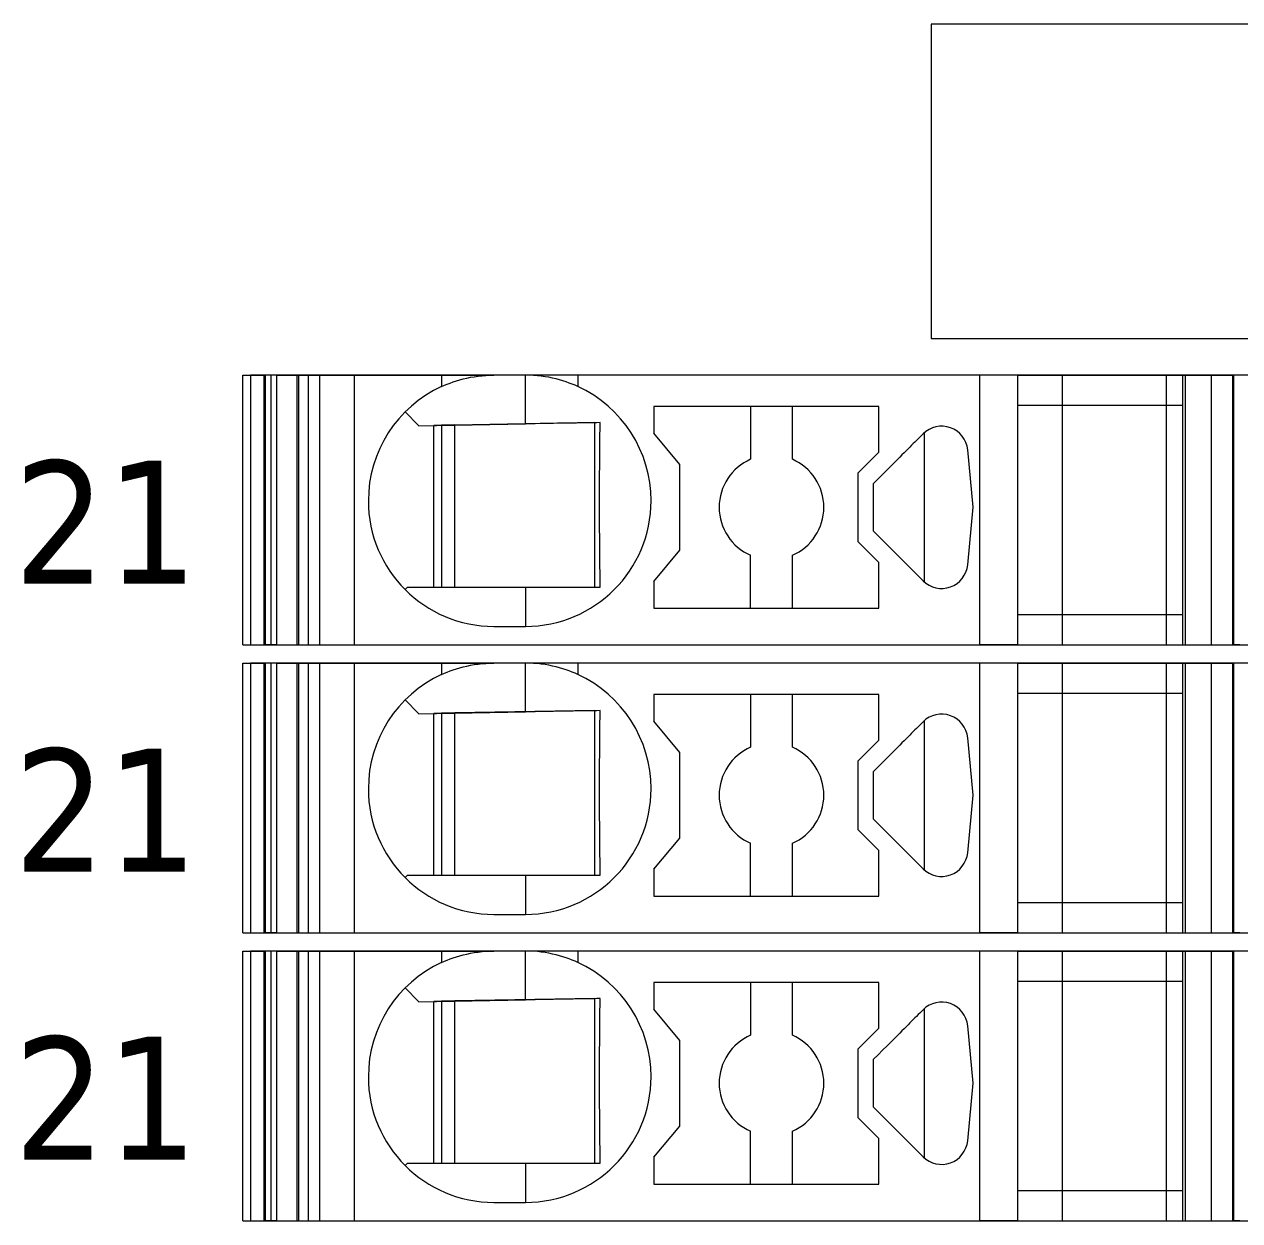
# Model space of a CAD drawing. Header units: millimetres. Extents: x 0 to 1680, y 0 to 1188.
# Drawn here: x 836.68 to 859.89, y 270.35 to 293.2 of the extents above; entities that cross this region are included whole.
import ezdxf
from ezdxf.enums import TextEntityAlignment as Align

# ---------------------------------------------------------------- set-up
doc = ezdxf.new("R2010")
doc.units = ezdxf.units.MM
for name, color, linetype, lineweight in [('EPLAN100', 7, 'Continuous', 13), ('EPLAN309', 5, 'Continuous', 5), ('EPLAN493', 5, 'Continuous', 5), ('MAIN-1', 7, 'Continuous', 5), ('MAIN-2', 7, 'Continuous', 5)]:
    doc.layers.add(name, color=color, linetype=linetype, lineweight=lineweight)
doc.styles.add('Tahoma', font='')
doc.styles.get('Tahoma').set_extended_font_data('Tahoma')

# ---------------------------------------------------------------- blocks, each defined once
blk = doc.blocks.new('EPLSYM_LibrarySPECIAL_Symbol12_Variant0_Placement8')
at = {"layer": 'EPLAN309', "lineweight": 13, "ltscale": 16}
blk.add_lwpolyline([(0, -5.15), (68.15, -5.15), (68.15, 0), (0, 0)], close=True, dxfattribs=at)
at = {"layer": 'EPLAN493', "color": 5, "style": 'Tahoma'}
blk.add_attdef('17_20450', text='', height=2.3478, dxfattribs=at).set_placement((0, -21.83478), align=Align.MIDDLE_RIGHT)
blk = doc.blocks.new('EPLSYM_LibrarySPECIAL_Symbol12_Variant0_Placement8_1')
at = {"layer": 'EPLAN309', "lineweight": 13, "ltscale": 16}
blk.add_lwpolyline([(0, -5.15), (68.15, -5.15), (68.15, 0), (0, 0)], close=True, dxfattribs=at)
at = {"layer": 'EPLAN493', "color": 5, "style": 'Tahoma'}
blk.add_attdef('17_20450', text='', height=2.3478, dxfattribs=at).set_placement((0, -21.83478), align=Align.MIDDLE_RIGHT)
blk = doc.blocks.new('EPLSYM_LibrarySPECIAL_Symbol12_Variant0_Placement8_2')
at = {"layer": 'EPLAN309', "lineweight": 13, "ltscale": 16}
blk.add_lwpolyline([(0, -5.15), (68.15, -5.15), (68.15, 0), (0, 0)], close=True, dxfattribs=at)
at = {"layer": 'EPLAN493', "color": 5, "style": 'Tahoma'}
blk.add_attdef('17_20450', text='', height=2.3478, dxfattribs=at).set_placement((0, -21.83478), align=Align.MIDDLE_RIGHT)

msp = doc.modelspace()

# ---------------------------------------------------------------- linework, layer by layer
at = {"layer": 'EPLAN100', "lineweight": 0, "ltscale": 6}
msp.add_lwpolyline([(854, 287.2), (892, 287.2), (892, 293.2), (854, 293.2)], close=True, dxfattribs=at)
at = {"layer": 'MAIN-1'}
for p, q in [((840.85, 286.5), (841.284, 286.5)), ((840.85, 281.35), (840.85, 286.5)), ((841.393, 286.5), (841.284, 286.5)), ((841.284, 281.35), (841.284, 286.5)), ((841.501, 286.5), (841.393, 286.5)), ((841.393, 281.35), (841.393, 286.5)), ((841.501, 286.5), (844.65, 286.5)), ((841.501, 281.35), (841.501, 286.5)), ((844.65, 286.5), (845.65, 286.5)), ((844.65, 286.5), (844.65, 286.282)), ((845.272, 286.47), (845.346, 286.481)), ((845.346, 286.481), (845.421, 286.489)), ((845.421, 286.489), (845.497, 286.495)), ((845.497, 286.495), (845.573, 286.499)), ((845.573, 286.499), (845.65, 286.5)), ((846.25, 286.5), (845.65, 286.5)), ((846.327, 286.499), (846.25, 286.5)), ((847.25, 286.5), (846.25, 286.5)), ((846.25, 285.568), (846.25, 286.5)), ((846.403, 286.495), (846.327, 286.499)), ((846.479, 286.489), (846.403, 286.495)), ((846.554, 286.481), (846.479, 286.489)), ((846.628, 286.47), (846.554, 286.481)), ((854.932, 286.5), (847.25, 286.5)), ((847.25, 286.5), (847.25, 286.282)), ((855.65, 286.5), (854.932, 286.5)), ((854.932, 281.35), (854.932, 286.5)), ((855.65, 286.5), (858.8, 286.5)), ((855.65, 286.5), (855.65, 281.35)), ((858.8, 286.5), (859.35, 286.5)), ((858.8, 286.5), (858.8, 281.35)), ((859.35, 286.5), (859.784, 286.5)), ((859.35, 286.5), (859.35, 281.35)), ((859.893, 286.5), (859.784, 286.5)), ((859.784, 281.35), (859.784, 286.5)), ((844.65, 286.282), (844.702, 286.305)), ((844.702, 286.305), (844.756, 286.327)), ((844.756, 286.327), (844.813, 286.349)), ((844.813, 286.349), (844.872, 286.37)), ((844.872, 286.37), (844.933, 286.39)), ((844.933, 286.39), (844.997, 286.409)), ((844.997, 286.409), (845.063, 286.427)), ((845.063, 286.427), (845.131, 286.443)), ((845.131, 286.443), (845.201, 286.458)), ((845.201, 286.458), (845.272, 286.47)), ((846.699, 286.458), (846.628, 286.47)), ((846.769, 286.443), (846.699, 286.458)), ((846.837, 286.427), (846.769, 286.443)), ((846.903, 286.409), (846.837, 286.427)), ((846.967, 286.39), (846.903, 286.409)), ((847.028, 286.37), (846.967, 286.39)), ((847.087, 286.349), (847.028, 286.37)), ((847.144, 286.327), (847.087, 286.349)), ((847.198, 286.305), (847.144, 286.327)), ((847.25, 286.282), (847.198, 286.305)), ((843.953, 285.797), (844.217, 285.533)), ((848.7, 285.9), (848.7, 285.389)), ((853, 285.9), (848.7, 285.9)), ((850.55, 285.9), (850.55, 284.892)), ((851.35, 284.892), (851.35, 285.9)), ((853, 285.029), (853, 285.9)), ((855.65, 285.925), (858.8, 285.925)), ((844.217, 285.533), (846.25, 285.568)), ((844.9, 282.45), (844.9, 285.545)), ((846.345, 285.57), (846.25, 285.568)), ((846.438, 285.571), (846.345, 285.57)), ((846.53, 285.573), (846.438, 285.571)), ((846.618, 285.575), (846.53, 285.573)), ((846.703, 285.576), (846.618, 285.575)), ((846.786, 285.577), (846.703, 285.576)), ((846.865, 285.579), (846.786, 285.577)), ((846.943, 285.58), (846.865, 285.579)), ((847.017, 285.581), (846.943, 285.58)), ((847.09, 285.582), (847.017, 285.581)), ((847.16, 285.584), (847.09, 285.582)), ((847.229, 285.585), (847.16, 285.584)), ((847.297, 285.586), (847.229, 285.585)), ((847.363, 285.587), (847.297, 285.586)), ((847.428, 285.588), (847.363, 285.587)), ((847.491, 285.589), (847.428, 285.588)), ((847.554, 285.59), (847.491, 285.589)), ((847.615, 285.591), (847.554, 285.59)), ((847.579, 282.45), (847.579, 285.591)), ((847.676, 285.592), (847.615, 285.591)), ((847.676, 285.522), (847.676, 285.592)), ((844.5, 282.45), (844.5, 285.538)), ((844.65, 285.54), (844.65, 282.45)), ((847.673, 285.303), (847.674, 285.377)), ((847.674, 285.377), (847.675, 285.45)), ((847.675, 285.45), (847.676, 285.522)), ((849.2, 284.793), (848.7, 285.389)), ((853.784, 285.316), (853.752, 285.285)), ((853.815, 285.347), (853.784, 285.316)), ((853.846, 285.379), (853.815, 285.347)), ((853.867, 285.398), (853.867, 282.552)), ((847.671, 285.07), (847.672, 285.149)), ((847.672, 285.149), (847.673, 285.227)), ((847.673, 285.227), (847.673, 285.303)), ((853.558, 285.09), (853.521, 285.053)), ((853.594, 285.126), (853.558, 285.09)), ((853.627, 285.159), (853.594, 285.126)), ((853.658, 285.191), (853.627, 285.159)), ((853.69, 285.222), (853.658, 285.191)), ((853.721, 285.253), (853.69, 285.222)), ((853.752, 285.285), (853.721, 285.253)), ((847.669, 284.817), (847.67, 284.904)), ((847.67, 284.988), (847.671, 285.07)), ((847.67, 284.904), (847.67, 284.988)), ((852.6, 284.629), (853, 285.029)), ((853.323, 284.856), (853.242, 284.774)), ((853.402, 284.934), (853.323, 284.856)), ((853.443, 284.975), (853.402, 284.934)), ((853.483, 285.015), (853.443, 284.975)), ((853.521, 285.053), (853.483, 285.015)), ((854.802, 283.975), (854.698, 285.072)), ((847.668, 284.632), (847.669, 284.726)), ((847.668, 284.534), (847.668, 284.632)), ((847.669, 284.726), (847.669, 284.817)), ((849.2, 283.157), (849.2, 284.793)), ((852.6, 284.629), (852.6, 283.321)), ((853.158, 284.69), (853.072, 284.604)), ((853.242, 284.774), (853.158, 284.69)), ((847.667, 284.431), (847.668, 284.534)), ((847.667, 284.324), (847.667, 284.431)), ((852.986, 284.518), (852.9, 284.432)), ((852.9, 284.302), (852.9, 284.432)), ((853.072, 284.604), (852.986, 284.518)), ((847.667, 284.213), (847.667, 284.324)), ((847.667, 284.1), (847.667, 284.213)), ((852.9, 284.171), (852.9, 284.302)), ((852.9, 284.04), (852.9, 284.171)), ((847.667, 283.979), (847.667, 284.1)), ((847.667, 283.861), (847.667, 283.979)), ((852.9, 283.91), (852.9, 284.04)), ((854.698, 282.878), (854.802, 283.975)), ((847.667, 283.747), (847.667, 283.861)), ((847.668, 283.638), (847.667, 283.747)), ((852.9, 283.779), (852.9, 283.91)), ((852.9, 283.648), (852.9, 283.779)), ((847.668, 283.534), (847.668, 283.638)), ((847.669, 283.434), (847.668, 283.534)), ((852.9, 283.518), (852.9, 283.648)), ((852.9, 283.518), (853.846, 282.571)), ((847.669, 283.339), (847.669, 283.434)), ((847.67, 283.248), (847.669, 283.339)), ((847.671, 283.159), (847.67, 283.248)), ((853, 282.921), (852.6, 283.321)), ((847.672, 283.073), (847.671, 283.159)), ((847.672, 282.99), (847.672, 283.073)), ((847.673, 282.908), (847.672, 282.99)), ((848.7, 282.561), (849.2, 283.157)), ((850.55, 282.05), (850.55, 283.058)), ((851.35, 282.05), (851.35, 283.058)), ((847.674, 282.829), (847.673, 282.908)), ((847.675, 282.75), (847.674, 282.829)), ((853, 282.05), (853, 282.921)), ((847.676, 282.674), (847.675, 282.75)), ((847.676, 282.598), (847.676, 282.674)), ((847.677, 282.524), (847.676, 282.598)), ((848.7, 282.561), (848.7, 282.05)), ((844, 282.45), (843.953, 282.403)), ((844, 282.45), (846.25, 282.45)), ((846.25, 282.45), (846.342, 282.45)), ((846.25, 282.45), (846.25, 281.7)), ((846.342, 282.45), (846.433, 282.45)), ((846.433, 282.45), (846.523, 282.45)), ((846.523, 282.45), (846.61, 282.45)), ((846.61, 282.45), (846.695, 282.45)), ((846.695, 282.45), (846.778, 282.45)), ((846.778, 282.45), (846.858, 282.45)), ((846.858, 282.45), (846.936, 282.45)), ((846.936, 282.45), (847.011, 282.45)), ((847.011, 282.45), (847.085, 282.45)), ((847.085, 282.45), (847.157, 282.45)), ((847.157, 282.45), (847.226, 282.45)), ((847.226, 282.45), (847.295, 282.45)), ((847.295, 282.45), (847.361, 282.45)), ((847.361, 282.45), (847.427, 282.45)), ((847.427, 282.45), (847.491, 282.45)), ((847.491, 282.45), (847.555, 282.45)), ((847.555, 282.45), (847.617, 282.45)), ((847.617, 282.45), (847.678, 282.45)), ((847.678, 282.45), (847.677, 282.524)), ((848.7, 282.05), (853, 282.05)), ((855.65, 281.925), (858.8, 281.925)), ((845.65, 281.7), (846.25, 281.7)), ((840.85, 281.35), (841.284, 281.35)), ((841.393, 281.35), (841.284, 281.35)), ((841.501, 281.35), (841.393, 281.35)), ((841.501, 281.35), (854.932, 281.35)), ((855.65, 281.35), (854.932, 281.35)), ((855.65, 281.35), (858.8, 281.35)), ((858.8, 281.35), (859.35, 281.35)), ((859.35, 281.35), (859.784, 281.35)), ((859.893, 281.35), (859.784, 281.35)), ((840.85, 281), (841.284, 281)), ((840.85, 275.85), (840.85, 281)), ((841.393, 281), (841.284, 281)), ((841.284, 275.85), (841.284, 281)), ((841.501, 281), (841.393, 281)), ((841.393, 275.85), (841.393, 281)), ((841.501, 281), (844.65, 281)), ((841.501, 275.85), (841.501, 281)), ((844.65, 281), (845.65, 281)), ((844.65, 281), (844.65, 280.782)), ((844.933, 280.89), (844.997, 280.909)), ((844.997, 280.909), (845.063, 280.927)), ((845.063, 280.927), (845.131, 280.943)), ((845.131, 280.943), (845.201, 280.958)), ((845.201, 280.958), (845.272, 280.97)), ((845.272, 280.97), (845.346, 280.981)), ((845.346, 280.981), (845.421, 280.989)), ((845.421, 280.989), (845.497, 280.995)), ((845.497, 280.995), (845.573, 280.999)), ((845.573, 280.999), (845.65, 281)), ((846.25, 281), (845.65, 281)), ((846.327, 280.999), (846.25, 281)), ((847.25, 281), (846.25, 281)), ((846.25, 280.068), (846.25, 281)), ((846.403, 280.995), (846.327, 280.999)), ((846.479, 280.989), (846.403, 280.995)), ((846.554, 280.981), (846.479, 280.989)), ((846.628, 280.97), (846.554, 280.981)), ((846.699, 280.958), (846.628, 280.97)), ((846.769, 280.943), (846.699, 280.958)), ((846.837, 280.927), (846.769, 280.943)), ((846.903, 280.909), (846.837, 280.927)), ((846.967, 280.89), (846.903, 280.909)), ((854.932, 281), (847.25, 281)), ((847.25, 281), (847.25, 280.782)), ((855.65, 281), (854.932, 281)), ((854.932, 275.85), (854.932, 281)), ((855.65, 281), (858.8, 281)), ((855.65, 281), (855.65, 275.85)), ((858.8, 281), (859.35, 281)), ((858.8, 281), (858.8, 275.85)), ((859.35, 281), (859.784, 281)), ((859.35, 281), (859.35, 275.85)), ((859.893, 281), (859.784, 281)), ((859.784, 275.85), (859.784, 281)), ((844.65, 280.782), (844.702, 280.805)), ((844.702, 280.805), (844.756, 280.827)), ((844.756, 280.827), (844.813, 280.849)), ((844.813, 280.849), (844.872, 280.87)), ((844.872, 280.87), (844.933, 280.89)), ((847.028, 280.87), (846.967, 280.89)), ((847.087, 280.849), (847.028, 280.87)), ((847.144, 280.827), (847.087, 280.849)), ((847.198, 280.805), (847.144, 280.827)), ((847.25, 280.782), (847.198, 280.805)), ((843.953, 280.297), (844.217, 280.033)), ((848.7, 280.4), (848.7, 279.889)), ((853, 280.4), (848.7, 280.4)), ((850.55, 280.4), (850.55, 279.392)), ((851.35, 279.392), (851.35, 280.4)), ((853, 279.529), (853, 280.4)), ((855.65, 280.425), (858.8, 280.425)), ((844.217, 280.033), (846.25, 280.068)), ((844.5, 276.95), (844.5, 280.038)), ((844.65, 280.04), (844.65, 276.95)), ((844.9, 276.95), (844.9, 280.045)), ((846.345, 280.07), (846.25, 280.068)), ((846.438, 280.071), (846.345, 280.07)), ((846.53, 280.073), (846.438, 280.071)), ((846.618, 280.075), (846.53, 280.073)), ((846.703, 280.076), (846.618, 280.075)), ((846.786, 280.077), (846.703, 280.076)), ((846.865, 280.079), (846.786, 280.077)), ((846.943, 280.08), (846.865, 280.079)), ((847.017, 280.081), (846.943, 280.08)), ((847.09, 280.082), (847.017, 280.081)), ((847.16, 280.084), (847.09, 280.082)), ((847.229, 280.085), (847.16, 280.084)), ((847.297, 280.086), (847.229, 280.085)), ((847.363, 280.087), (847.297, 280.086)), ((847.428, 280.088), (847.363, 280.087)), ((847.491, 280.089), (847.428, 280.088)), ((847.554, 280.09), (847.491, 280.089)), ((847.615, 280.091), (847.554, 280.09)), ((847.579, 276.95), (847.579, 280.091)), ((847.676, 280.092), (847.615, 280.091)), ((847.675, 279.95), (847.676, 280.022)), ((847.676, 280.022), (847.676, 280.092)), ((847.673, 279.803), (847.674, 279.877)), ((847.673, 279.727), (847.673, 279.803)), ((847.674, 279.877), (847.675, 279.95)), ((849.2, 279.293), (848.7, 279.889)), ((853.721, 279.753), (853.69, 279.722)), ((853.752, 279.785), (853.721, 279.753)), ((853.784, 279.816), (853.752, 279.785)), ((853.815, 279.847), (853.784, 279.816)), ((853.846, 279.879), (853.815, 279.847)), ((853.867, 279.898), (853.867, 277.052)), ((847.67, 279.488), (847.671, 279.57)), ((847.671, 279.57), (847.672, 279.649)), ((847.672, 279.649), (847.673, 279.727)), ((852.6, 279.129), (853, 279.529)), ((853.483, 279.515), (853.443, 279.475)), ((853.521, 279.553), (853.483, 279.515)), ((853.558, 279.59), (853.521, 279.553)), ((853.594, 279.626), (853.558, 279.59)), ((853.627, 279.659), (853.594, 279.626)), ((853.658, 279.691), (853.627, 279.659)), ((853.69, 279.722), (853.658, 279.691)), ((854.802, 278.475), (854.698, 279.572)), ((847.669, 279.317), (847.67, 279.404)), ((847.669, 279.226), (847.669, 279.317)), ((847.67, 279.404), (847.67, 279.488)), ((849.2, 277.657), (849.2, 279.293)), ((853.323, 279.356), (853.242, 279.274)), ((853.402, 279.434), (853.323, 279.356)), ((853.443, 279.475), (853.402, 279.434)), ((847.668, 279.132), (847.669, 279.226)), ((847.668, 279.034), (847.668, 279.132)), ((852.6, 279.129), (852.6, 277.821)), ((853.072, 279.104), (852.986, 279.018)), ((853.158, 279.19), (853.072, 279.104)), ((853.242, 279.274), (853.158, 279.19)), ((847.667, 278.931), (847.668, 279.034)), ((847.667, 278.824), (847.667, 278.931)), ((847.667, 278.713), (847.667, 278.824)), ((852.986, 279.018), (852.9, 278.932)), ((852.9, 278.802), (852.9, 278.932)), ((847.667, 278.6), (847.667, 278.713)), ((847.667, 278.479), (847.667, 278.6)), ((852.9, 278.671), (852.9, 278.802)), ((852.9, 278.54), (852.9, 278.671)), ((847.667, 278.361), (847.667, 278.479)), ((847.667, 278.247), (847.667, 278.361)), ((852.9, 278.41), (852.9, 278.54)), ((852.9, 278.279), (852.9, 278.41)), ((854.698, 277.378), (854.802, 278.475)), ((847.668, 278.138), (847.667, 278.247)), ((847.668, 278.034), (847.668, 278.138)), ((852.9, 278.148), (852.9, 278.279)), ((852.9, 278.018), (852.9, 278.148)), ((847.669, 277.934), (847.668, 278.034)), ((847.669, 277.839), (847.669, 277.934)), ((852.9, 278.018), (853.846, 277.071)), ((847.67, 277.748), (847.669, 277.839)), ((847.671, 277.659), (847.67, 277.748)), ((847.672, 277.573), (847.671, 277.659)), ((848.7, 277.061), (849.2, 277.657)), ((853, 277.421), (852.6, 277.821)), ((847.672, 277.49), (847.672, 277.573)), ((847.673, 277.408), (847.672, 277.49)), ((850.55, 276.55), (850.55, 277.558)), ((851.35, 276.55), (851.35, 277.558)), ((853, 276.55), (853, 277.421)), ((847.674, 277.329), (847.673, 277.408)), ((847.675, 277.25), (847.674, 277.329)), ((847.676, 277.174), (847.675, 277.25)), ((847.676, 277.098), (847.676, 277.174)), ((847.677, 277.024), (847.676, 277.098)), ((847.678, 276.95), (847.677, 277.024)), ((848.7, 277.061), (848.7, 276.55)), ((844, 276.95), (843.953, 276.903)), ((844, 276.95), (846.25, 276.95)), ((846.25, 276.95), (846.342, 276.95)), ((846.25, 276.95), (846.25, 276.2)), ((846.342, 276.95), (846.433, 276.95)), ((846.433, 276.95), (846.523, 276.95)), ((846.523, 276.95), (846.61, 276.95)), ((846.61, 276.95), (846.695, 276.95)), ((846.695, 276.95), (846.778, 276.95)), ((846.778, 276.95), (846.858, 276.95)), ((846.858, 276.95), (846.936, 276.95)), ((846.936, 276.95), (847.011, 276.95)), ((847.011, 276.95), (847.085, 276.95)), ((847.085, 276.95), (847.157, 276.95)), ((847.157, 276.95), (847.226, 276.95)), ((847.226, 276.95), (847.295, 276.95)), ((847.295, 276.95), (847.361, 276.95)), ((847.361, 276.95), (847.427, 276.95)), ((847.427, 276.95), (847.491, 276.95)), ((847.491, 276.95), (847.555, 276.95)), ((847.555, 276.95), (847.617, 276.95)), ((847.617, 276.95), (847.678, 276.95)), ((848.7, 276.55), (853, 276.55)), ((855.65, 276.425), (858.8, 276.425)), ((845.65, 276.2), (846.25, 276.2)), ((840.85, 275.85), (841.284, 275.85)), ((841.393, 275.85), (841.284, 275.85)), ((841.501, 275.85), (841.393, 275.85)), ((841.501, 275.85), (854.932, 275.85)), ((855.65, 275.85), (854.932, 275.85)), ((855.65, 275.85), (858.8, 275.85)), ((858.8, 275.85), (859.35, 275.85)), ((859.35, 275.85), (859.784, 275.85)), ((859.893, 275.85), (859.784, 275.85)), ((840.85, 275.5), (841.284, 275.5)), ((840.85, 270.35), (840.85, 275.5)), ((841.393, 275.5), (841.284, 275.5)), ((841.284, 270.35), (841.284, 275.5)), ((841.501, 275.5), (841.393, 275.5)), ((841.393, 270.35), (841.393, 275.5)), ((841.501, 275.5), (844.65, 275.5)), ((841.501, 270.35), (841.501, 275.5)), ((844.65, 275.5), (845.65, 275.5)), ((844.65, 275.5), (844.65, 275.282)), ((844.756, 275.327), (844.813, 275.349)), ((844.813, 275.349), (844.872, 275.37)), ((844.872, 275.37), (844.933, 275.39)), ((844.933, 275.39), (844.997, 275.409)), ((844.997, 275.409), (845.063, 275.427)), ((845.063, 275.427), (845.131, 275.443)), ((845.131, 275.443), (845.201, 275.458)), ((845.201, 275.458), (845.272, 275.47)), ((845.272, 275.47), (845.346, 275.481)), ((845.346, 275.481), (845.421, 275.489)), ((845.421, 275.489), (845.497, 275.495)), ((845.497, 275.495), (845.573, 275.499)), ((845.573, 275.499), (845.65, 275.5)), ((846.25, 275.5), (845.65, 275.5)), ((846.327, 275.499), (846.25, 275.5)), ((847.25, 275.5), (846.25, 275.5)), ((846.25, 274.568), (846.25, 275.5)), ((846.403, 275.495), (846.327, 275.499)), ((846.479, 275.489), (846.403, 275.495)), ((846.554, 275.481), (846.479, 275.489)), ((846.628, 275.47), (846.554, 275.481)), ((846.699, 275.458), (846.628, 275.47)), ((846.769, 275.443), (846.699, 275.458)), ((846.837, 275.427), (846.769, 275.443)), ((846.903, 275.409), (846.837, 275.427)), ((846.967, 275.39), (846.903, 275.409)), ((847.028, 275.37), (846.967, 275.39)), ((847.087, 275.349), (847.028, 275.37)), ((847.144, 275.327), (847.087, 275.349)), ((854.932, 275.5), (847.25, 275.5)), ((847.25, 275.5), (847.25, 275.282)), ((855.65, 275.5), (854.932, 275.5)), ((854.932, 270.35), (854.932, 275.5)), ((855.65, 275.5), (858.8, 275.5)), ((855.65, 275.5), (855.65, 270.35)), ((858.8, 275.5), (859.35, 275.5)), ((858.8, 275.5), (858.8, 270.35)), ((859.35, 275.5), (859.784, 275.5)), ((859.35, 275.5), (859.35, 270.35)), ((859.893, 275.5), (859.784, 275.5)), ((859.784, 270.35), (859.784, 275.5)), ((844.65, 275.282), (844.702, 275.305)), ((844.702, 275.305), (844.756, 275.327)), ((847.198, 275.305), (847.144, 275.327)), ((847.25, 275.282), (847.198, 275.305)), ((848.7, 274.9), (848.7, 274.389)), ((853, 274.9), (848.7, 274.9)), ((850.55, 274.9), (850.55, 273.892)), ((851.35, 273.892), (851.35, 274.9)), ((853, 274.029), (853, 274.9)), ((855.65, 274.925), (858.8, 274.925)), ((843.953, 274.797), (844.217, 274.533)), ((844.217, 274.533), (846.25, 274.568)), ((844.5, 271.45), (844.5, 274.538)), ((844.65, 274.54), (844.65, 271.45)), ((844.9, 271.45), (844.9, 274.545)), ((846.345, 274.57), (846.25, 274.568)), ((846.438, 274.571), (846.345, 274.57)), ((846.53, 274.573), (846.438, 274.571)), ((846.618, 274.575), (846.53, 274.573)), ((846.703, 274.576), (846.618, 274.575)), ((846.786, 274.577), (846.703, 274.576)), ((846.865, 274.579), (846.786, 274.577)), ((846.943, 274.58), (846.865, 274.579)), ((847.017, 274.581), (846.943, 274.58)), ((847.09, 274.582), (847.017, 274.581)), ((847.16, 274.584), (847.09, 274.582)), ((847.229, 274.585), (847.16, 274.584)), ((847.297, 274.586), (847.229, 274.585)), ((847.363, 274.587), (847.297, 274.586)), ((847.428, 274.588), (847.363, 274.587)), ((847.491, 274.589), (847.428, 274.588)), ((847.554, 274.59), (847.491, 274.589)), ((847.615, 274.591), (847.554, 274.59)), ((847.579, 271.45), (847.579, 274.591)), ((847.676, 274.592), (847.615, 274.591)), ((847.674, 274.377), (847.675, 274.45)), ((847.675, 274.45), (847.676, 274.522)), ((847.676, 274.522), (847.676, 274.592)), ((847.672, 274.149), (847.673, 274.227)), ((847.673, 274.303), (847.674, 274.377)), ((847.673, 274.227), (847.673, 274.303)), ((849.2, 273.793), (848.7, 274.389)), ((853.658, 274.191), (853.627, 274.159)), ((853.69, 274.222), (853.658, 274.191)), ((853.721, 274.253), (853.69, 274.222)), ((853.752, 274.285), (853.721, 274.253)), ((853.784, 274.316), (853.752, 274.285)), ((853.815, 274.347), (853.784, 274.316)), ((853.846, 274.379), (853.815, 274.347)), ((853.867, 274.398), (853.867, 271.552)), ((847.67, 273.988), (847.671, 274.07)), ((847.67, 273.904), (847.67, 273.988)), ((847.671, 274.07), (847.672, 274.149)), ((852.6, 273.629), (853, 274.029)), ((853.443, 273.975), (853.402, 273.934)), ((853.483, 274.015), (853.443, 273.975)), ((853.521, 274.053), (853.483, 274.015)), ((853.558, 274.09), (853.521, 274.053)), ((853.594, 274.126), (853.558, 274.09)), ((853.627, 274.159), (853.594, 274.126)), ((854.802, 272.975), (854.698, 274.072)), ((847.668, 273.632), (847.669, 273.726)), ((847.669, 273.817), (847.67, 273.904)), ((847.669, 273.726), (847.669, 273.817)), ((849.2, 272.157), (849.2, 273.793)), ((853.242, 273.774), (853.158, 273.69)), ((853.323, 273.856), (853.242, 273.774)), ((853.402, 273.934), (853.323, 273.856)), ((847.667, 273.431), (847.668, 273.534)), ((847.668, 273.534), (847.668, 273.632)), ((852.6, 273.629), (852.6, 272.321)), ((852.986, 273.518), (852.9, 273.432)), ((853.072, 273.604), (852.986, 273.518)), ((853.158, 273.69), (853.072, 273.604)), ((847.667, 273.324), (847.667, 273.431)), ((847.667, 273.213), (847.667, 273.324)), ((852.9, 273.302), (852.9, 273.432)), ((852.9, 273.171), (852.9, 273.302)), ((847.667, 273.1), (847.667, 273.213)), ((847.667, 272.979), (847.667, 273.1)), ((852.9, 273.04), (852.9, 273.171)), ((852.9, 272.91), (852.9, 273.04)), ((847.667, 272.861), (847.667, 272.979)), ((847.667, 272.747), (847.667, 272.861)), ((852.9, 272.779), (852.9, 272.91)), ((852.9, 272.648), (852.9, 272.779)), ((854.698, 271.878), (854.802, 272.975)), ((847.668, 272.638), (847.667, 272.747)), ((847.668, 272.534), (847.668, 272.638)), ((852.9, 272.518), (852.9, 272.648)), ((847.669, 272.434), (847.668, 272.534)), ((847.669, 272.339), (847.669, 272.434)), ((847.67, 272.248), (847.669, 272.339)), ((853, 271.921), (852.6, 272.321)), ((852.9, 272.518), (853.846, 271.571)), ((847.671, 272.159), (847.67, 272.248)), ((847.672, 272.073), (847.671, 272.159)), ((848.7, 271.561), (849.2, 272.157)), ((847.672, 271.99), (847.672, 272.073)), ((847.673, 271.908), (847.672, 271.99)), ((847.674, 271.829), (847.673, 271.908)), ((850.55, 271.05), (850.55, 272.058)), ((851.35, 271.05), (851.35, 272.058)), ((853, 271.05), (853, 271.921)), ((847.675, 271.75), (847.674, 271.829)), ((847.676, 271.674), (847.675, 271.75)), ((847.676, 271.598), (847.676, 271.674)), ((844, 271.45), (843.953, 271.403)), ((844, 271.45), (846.25, 271.45)), ((846.25, 271.45), (846.342, 271.45)), ((846.25, 271.45), (846.25, 270.7)), ((846.342, 271.45), (846.433, 271.45)), ((846.433, 271.45), (846.523, 271.45)), ((846.523, 271.45), (846.61, 271.45)), ((846.61, 271.45), (846.695, 271.45)), ((846.695, 271.45), (846.778, 271.45)), ((846.778, 271.45), (846.858, 271.45)), ((846.858, 271.45), (846.936, 271.45)), ((846.936, 271.45), (847.011, 271.45)), ((847.011, 271.45), (847.085, 271.45)), ((847.085, 271.45), (847.157, 271.45)), ((847.157, 271.45), (847.226, 271.45)), ((847.226, 271.45), (847.295, 271.45)), ((847.295, 271.45), (847.361, 271.45)), ((847.361, 271.45), (847.427, 271.45)), ((847.427, 271.45), (847.491, 271.45)), ((847.491, 271.45), (847.555, 271.45)), ((847.555, 271.45), (847.617, 271.45)), ((847.617, 271.45), (847.678, 271.45)), ((847.677, 271.524), (847.676, 271.598)), ((847.678, 271.45), (847.677, 271.524)), ((848.7, 271.561), (848.7, 271.05)), ((848.7, 271.05), (853, 271.05)), ((855.65, 270.925), (858.8, 270.925)), ((845.65, 270.7), (846.25, 270.7)), ((840.85, 270.35), (841.284, 270.35)), ((841.393, 270.35), (841.284, 270.35)), ((841.501, 270.35), (841.393, 270.35)), ((841.501, 270.35), (854.932, 270.35)), ((855.65, 270.35), (854.932, 270.35)), ((855.65, 270.35), (858.8, 270.35)), ((858.8, 270.35), (859.35, 270.35)), ((859.35, 270.35), (859.784, 270.35)), ((859.893, 270.35), (859.784, 270.35))]:
    msp.add_line(p, q, dxfattribs=at)
for centre, radius, start, end in [((845.65, 284.1), 2.4, 114.6244, 180), ((846.25, 284.1), 2.4, 0, 65.3756), ((854.2, 285.025), 0.5, 5.4404, 135), ((850.95, 283.975), 1, 113.5782, 180), ((850.95, 283.975), 1, 0, 66.4218), ((845.65, 284.1), 2.4, 180, 270), ((846.25, 284.1), 2.4, 270, 0), ((850.95, 283.975), 1, 180, 246.4218), ((850.95, 283.975), 1, 293.5782, 0), ((854.2, 282.925), 0.5, 225, 354.5596), ((845.65, 278.6), 2.4, 114.6244, 180), ((846.25, 278.6), 2.4, 0, 65.3756), ((854.2, 279.525), 0.5, 5.4404, 135), ((850.95, 278.475), 1, 113.5782, 180), ((850.95, 278.475), 1, 0, 66.4218), ((845.65, 278.6), 2.4, 180, 270), ((846.25, 278.6), 2.4, 270, 0), ((850.95, 278.475), 1, 180, 246.4218), ((850.95, 278.475), 1, 293.5782, 0), ((854.2, 277.425), 0.5, 225, 354.5596), ((845.65, 273.1), 2.4, 114.6244, 180), ((846.25, 273.1), 2.4, 0, 65.3756), ((854.2, 274.025), 0.5, 5.4404, 135), ((850.95, 272.975), 1, 113.5782, 180), ((850.95, 272.975), 1, 0, 66.4218), ((845.65, 273.1), 2.4, 180, 270), ((846.25, 273.1), 2.4, 270, 0), ((850.95, 272.975), 1, 180, 246.4218), ((850.95, 272.975), 1, 293.5782, 0), ((854.2, 271.925), 0.5, 225, 354.5596)]:
    msp.add_arc(centre, radius, start, end, dxfattribs=at)
at = {"layer": 'MAIN-2'}
for p, q in [((841.256, 286.5), (841.256, 281.35)), ((841.889, 281.35), (841.889, 286.5)), ((841.917, 286.5), (841.917, 281.35)), ((842.102, 286.5), (842.102, 281.35)), ((842.32, 286.5), (842.32, 281.35)), ((842.981, 286.5), (842.981, 281.35)), ((856.506, 281.35), (856.506, 286.5)), ((858.491, 286.5), (858.491, 281.35)), ((858.85, 286.5), (858.85, 281.35)), ((859.756, 286.5), (859.756, 281.35)), ((844.9, 285.548), (844.65, 285.543)), ((844.9, 285.553), (847.579, 285.6)), ((844.9, 285.548), (844.9, 285.553)), ((844.9, 285.545), (844.9, 285.548)), ((847.579, 285.6), (847.676, 285.592)), ((847.579, 285.591), (847.579, 285.6)), ((844.217, 285.533), (844.5, 285.538)), ((844.65, 285.542), (844.5, 285.539)), ((844.5, 285.539), (844.5, 285.538)), ((844.5, 285.538), (844.5, 285.538)), ((844.65, 285.542), (844.65, 285.543)), ((844.65, 285.542), (844.65, 285.54)), ((844.65, 282.45), (844.65, 282.45)), ((844.9, 282.45), (844.9, 282.45)), ((841.256, 281), (841.256, 275.85)), ((841.889, 275.85), (841.889, 281)), ((841.917, 281), (841.917, 275.85)), ((842.102, 281), (842.102, 275.85)), ((842.32, 281), (842.32, 275.85)), ((842.981, 281), (842.981, 275.85)), ((856.506, 275.85), (856.506, 281)), ((858.491, 281), (858.491, 275.85)), ((858.85, 281), (858.85, 275.85)), ((859.756, 281), (859.756, 275.85)), ((844.217, 280.033), (844.5, 280.038)), ((844.65, 280.042), (844.5, 280.039)), ((844.5, 280.039), (844.5, 280.038)), ((844.5, 280.038), (844.5, 280.038)), ((844.9, 280.048), (844.65, 280.043)), ((844.65, 280.042), (844.65, 280.043)), ((844.65, 280.042), (844.65, 280.04)), ((844.9, 280.053), (847.579, 280.1)), ((844.9, 280.048), (844.9, 280.053)), ((844.9, 280.045), (844.9, 280.048)), ((847.579, 280.1), (847.676, 280.092)), ((847.579, 280.091), (847.579, 280.1)), ((844.65, 276.95), (844.65, 276.95)), ((844.9, 276.95), (844.9, 276.95)), ((841.256, 275.5), (841.256, 270.35)), ((841.889, 270.35), (841.889, 275.5)), ((841.917, 275.5), (841.917, 270.35)), ((842.102, 275.5), (842.102, 270.35)), ((842.32, 275.5), (842.32, 270.35)), ((842.981, 275.5), (842.981, 270.35)), ((856.506, 270.35), (856.506, 275.5)), ((858.491, 275.5), (858.491, 270.35)), ((858.85, 275.5), (858.85, 270.35)), ((859.756, 275.5), (859.756, 270.35)), ((844.217, 274.533), (844.5, 274.538)), ((844.65, 274.542), (844.5, 274.539)), ((844.5, 274.539), (844.5, 274.538)), ((844.5, 274.538), (844.5, 274.538)), ((844.9, 274.548), (844.65, 274.543)), ((844.65, 274.542), (844.65, 274.543)), ((844.65, 274.542), (844.65, 274.54)), ((844.9, 274.553), (847.579, 274.6)), ((844.9, 274.548), (844.9, 274.553)), ((844.9, 274.545), (844.9, 274.548)), ((847.579, 274.6), (847.676, 274.592)), ((847.579, 274.591), (847.579, 274.6)), ((844.65, 271.45), (844.65, 271.45)), ((844.9, 271.45), (844.9, 271.45))]:
    msp.add_line(p, q, dxfattribs=at)

# ---------------------------------------------------------------- block references
ref = msp.add_blockref('EPLSYM_LibrarySPECIAL_Symbol12_Variant0_Placement8', (841, 286.5))
ref.add_attrib('17_20450', '21', dxfattribs={"layer": 'EPLAN493', "color": 5, "height": 2.3478, "style": 'Tahoma'}).set_placement((840, 283.69), align=Align.MIDDLE_RIGHT)
ref = msp.add_blockref('EPLSYM_LibrarySPECIAL_Symbol12_Variant0_Placement8_1', (841, 281))
ref.add_attrib('17_20450', '21', dxfattribs={"layer": 'EPLAN493', "color": 5, "height": 2.3478, "style": 'Tahoma'}).set_placement((840, 278.19), align=Align.MIDDLE_RIGHT)
ref = msp.add_blockref('EPLSYM_LibrarySPECIAL_Symbol12_Variant0_Placement8_2', (841, 275.5))
ref.add_attrib('17_20450', '21', dxfattribs={"layer": 'EPLAN493', "color": 5, "height": 2.3478, "style": 'Tahoma'}).set_placement((840, 272.69), align=Align.MIDDLE_RIGHT)

doc.saveas('drawing.dxf')
